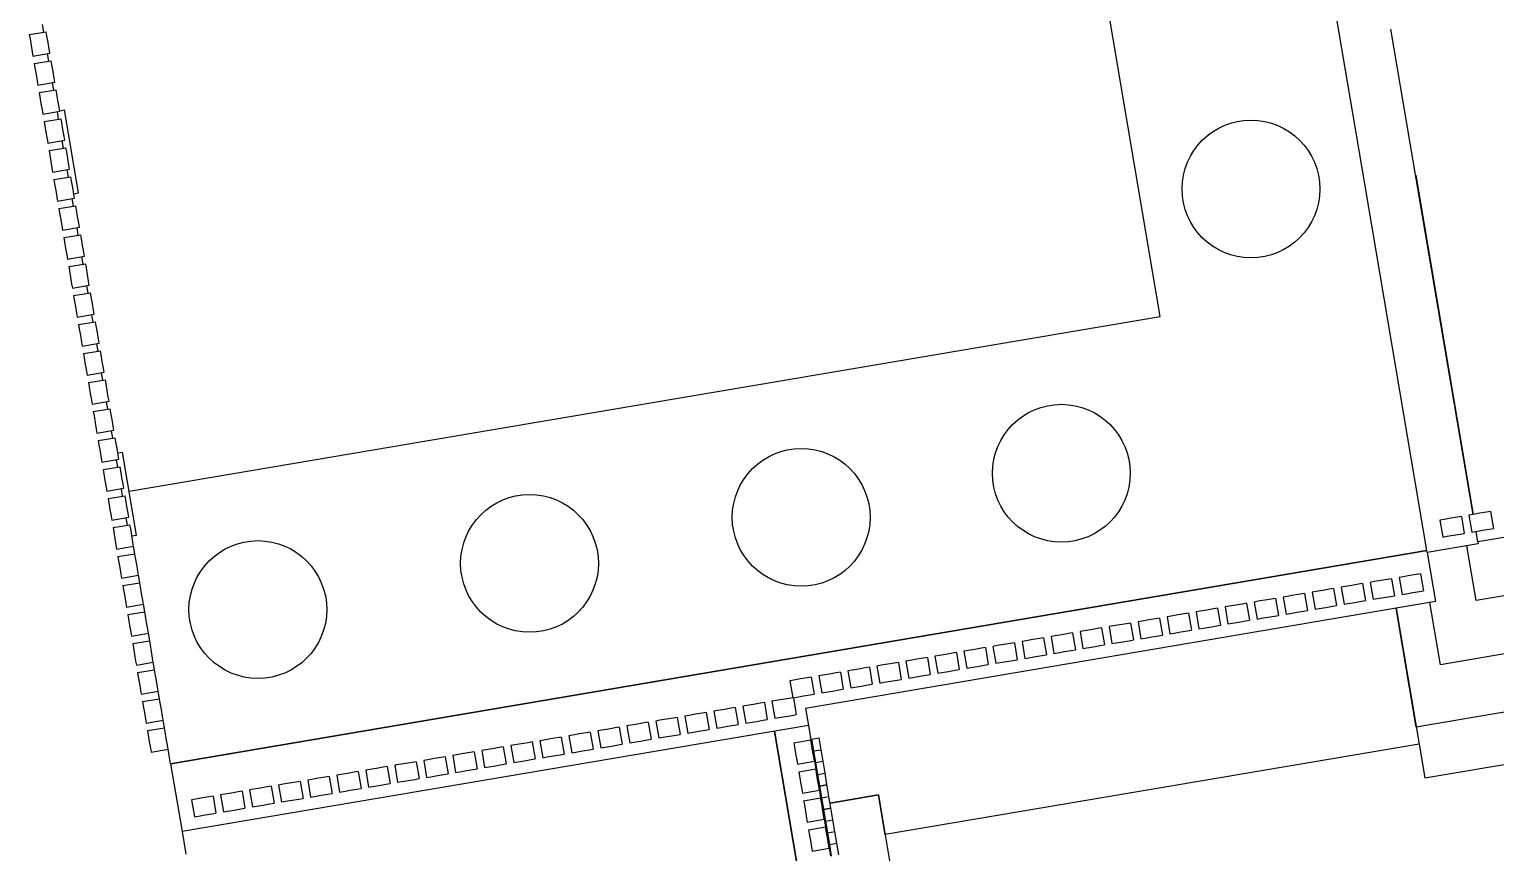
# Model space of a CAD drawing. Header units: inches. Extents: x -6210 to 141093, y -2740 to 21225.
# Drawn here: x 100157.8 to 100541, y 7386.8 to 7602 of the extents above; entities that cross this region are included whole.
import ezdxf

# ---------------------------------------------------------------- set-up
doc = ezdxf.new("R2010")
doc.units = ezdxf.units.IN
doc.header["$LTSCALE"] = 100
doc.header["$MEASUREMENT"] = 0
doc.layers.add('car area', color=53, linetype='Continuous')

msp = doc.modelspace()

# ---------------------------------------------------------------- linework, layer by layer
at = {"layer": 'car area'}
for p, q in [((100453.30013, 7526.99824), (100264.57883, 8639.09907)), ((100506.76213, 7561.61473), (100497.78045, 7614.54211)), ((100161.19203, 7603.23254), (100161.52665, 7601.26073)), ((100535.11155, 7475.24709), (100513.59976, 7602.01217)), ((100157.81606, 7600.63105), (100162.25263, 7601.38392)), ((100157.81606, 7600.63105), (100157.99697, 7599.56498)), ((100157.99697, 7599.56498), (100158.29184, 7597.82738)), ((100162.43354, 7600.31786), (100162.25263, 7601.38392)), ((100162.72841, 7598.58026), (100162.43354, 7600.31786)), ((100163.02328, 7596.84266), (100162.72841, 7598.58026)), ((100158.29184, 7597.82738), (100158.58671, 7596.08978)), ((100158.58671, 7596.08978), (100158.76761, 7595.02371)), ((100158.76761, 7595.02371), (100163.20419, 7595.77659)), ((100162.4782, 7595.65339), (100162.81281, 7593.68158)), ((100163.20419, 7595.77659), (100163.02328, 7596.84266)), ((100159.10223, 7593.0519), (100163.5388, 7593.80478)), ((100159.10223, 7593.0519), (100159.28314, 7591.98584)), ((100159.28314, 7591.98584), (100159.578, 7590.24824)), ((100159.578, 7590.24824), (100159.87287, 7588.51064)), ((100163.71971, 7592.73871), (100163.5388, 7593.80478)), ((100164.01458, 7591.00111), (100163.71971, 7592.73871)), ((100164.30944, 7589.26351), (100164.01458, 7591.00111)), ((100159.87287, 7588.51064), (100160.05378, 7587.44457)), ((100160.05378, 7587.44457), (100164.49035, 7588.19745)), ((100163.76437, 7588.07425), (100164.09898, 7586.10244)), ((100164.49035, 7588.19745), (100164.30944, 7589.26351)), ((100160.38839, 7585.47276), (100164.82497, 7586.22564)), ((100160.38839, 7585.47276), (100160.5693, 7584.40669)), ((100160.5693, 7584.40669), (100160.86417, 7582.66909)), ((100160.86417, 7582.66909), (100161.15904, 7580.93149)), ((100165.00587, 7585.15957), (100164.82497, 7586.22564)), ((100165.30074, 7583.42197), (100165.00587, 7585.15957)), ((100165.59561, 7581.68437), (100165.30074, 7583.42197)), ((100161.15904, 7580.93149), (100161.33995, 7579.86542)), ((100161.33995, 7579.86542), (100165.77652, 7580.6183)), ((100165.05053, 7580.4951), (100165.38514, 7578.52329)), ((100165.77652, 7580.6183), (100165.59561, 7581.68437)), ((100165.75905, 7580.72122), (100167.00488, 7580.93263)), ((100170.68561, 7559.24272), (100167.00488, 7580.93263)), ((100161.67456, 7577.89361), (100166.11113, 7578.64649)), ((100161.67456, 7577.89361), (100161.85547, 7576.82755)), ((100161.85547, 7576.82755), (100162.15034, 7575.08995)), ((100162.15034, 7575.08995), (100162.4452, 7573.35235)), ((100166.29204, 7577.58042), (100166.11113, 7578.64649)), ((100166.58691, 7575.84282), (100166.29204, 7577.58042)), ((100166.88178, 7574.10522), (100166.58691, 7575.84282)), ((100162.4452, 7573.35235), (100162.62611, 7572.28628)), ((100162.62611, 7572.28628), (100167.06268, 7573.03916)), ((100162.96072, 7570.31447), (100167.3973, 7571.06735)), ((100166.3367, 7572.91596), (100166.67131, 7570.94415)), ((100167.06268, 7573.03916), (100166.88178, 7574.10522)), ((100167.57821, 7570.00128), (100167.3973, 7571.06735)), ((100162.96072, 7570.31447), (100163.14163, 7569.2484)), ((100163.14163, 7569.2484), (100163.4365, 7567.5108)), ((100163.4365, 7567.5108), (100163.73137, 7565.7732)), ((100167.87307, 7568.26368), (100167.57821, 7570.00128)), ((100168.16794, 7566.52608), (100167.87307, 7568.26368)), ((100163.73137, 7565.7732), (100163.91228, 7564.70713)), ((100163.91228, 7564.70713), (100168.34885, 7565.46001)), ((100164.24689, 7562.73532), (100168.68346, 7563.4882)), ((100167.62286, 7565.33681), (100167.95748, 7563.365)), ((100168.34885, 7565.46001), (100168.16794, 7566.52608)), ((100168.86437, 7562.42213), (100168.68346, 7563.4882)), ((100520.07184, 7563.87336), (100535.11155, 7475.24709)), ((100164.24689, 7562.73532), (100164.4278, 7561.66926)), ((100164.4278, 7561.66926), (100164.72267, 7559.93166)), ((100164.72267, 7559.93166), (100165.01753, 7558.19406)), ((100169.15924, 7560.68453), (100168.86437, 7562.42213)), ((100169.45411, 7558.94693), (100169.15924, 7560.68453)), ((100523.10527, 7465.30753), (100506.76213, 7561.61473)), ((100165.01753, 7558.19406), (100165.19844, 7557.12799)), ((100165.19844, 7557.12799), (100169.63502, 7557.88087)), ((100165.53306, 7555.15618), (100169.96963, 7555.90906)), ((100168.90903, 7557.75767), (100169.24364, 7555.78586)), ((100169.43979, 7559.03131), (100170.68561, 7559.24272)), ((100169.63502, 7557.88087), (100169.45411, 7558.94693)), ((100170.15054, 7554.84299), (100169.96963, 7555.90906)), ((100165.53306, 7555.15618), (100165.71397, 7554.09011)), ((100165.71397, 7554.09011), (100166.00883, 7552.35251)), ((100166.00883, 7552.35251), (100166.3037, 7550.61491)), ((100170.44541, 7553.10539), (100170.15054, 7554.84299)), ((100170.74027, 7551.36779), (100170.44541, 7553.10539)), ((100166.3037, 7550.61491), (100166.48461, 7549.54884)), ((100166.48461, 7549.54884), (100170.92118, 7550.30172)), ((100166.81922, 7547.57703), (100171.25579, 7548.32991)), ((100170.19519, 7550.17852), (100170.52981, 7548.20671)), ((100170.92118, 7550.30172), (100170.74027, 7551.36779)), ((100171.4367, 7547.26384), (100171.25579, 7548.32991)), ((100166.81922, 7547.57703), (100167.00013, 7546.51097)), ((100167.00013, 7546.51097), (100167.295, 7544.77337)), ((100167.295, 7544.77337), (100167.58987, 7543.03577)), ((100171.73157, 7545.52624), (100171.4367, 7547.26384)), ((100172.02644, 7543.78864), (100171.73157, 7545.52624)), ((100167.58987, 7543.03577), (100167.77078, 7541.9697)), ((100167.77078, 7541.9697), (100172.20735, 7542.72258)), ((100168.10539, 7539.99789), (100172.54196, 7540.75077)), ((100171.48136, 7542.59938), (100171.81597, 7540.62757)), ((100172.20735, 7542.72258), (100172.02644, 7543.78864)), ((100172.72287, 7539.6847), (100172.54196, 7540.75077)), ((100168.10539, 7539.99789), (100168.2863, 7538.93182)), ((100168.2863, 7538.93182), (100168.58116, 7537.19422)), ((100168.58116, 7537.19422), (100168.87603, 7535.45662)), ((100173.01774, 7537.9471), (100172.72287, 7539.6847)), ((100173.3126, 7536.2095), (100173.01774, 7537.9471)), ((100168.87603, 7535.45662), (100169.05694, 7534.39056)), ((100169.05694, 7534.39056), (100173.49351, 7535.14343)), ((100169.39155, 7532.41875), (100173.82813, 7533.17162)), ((100172.76753, 7535.02023), (100173.10214, 7533.04842)), ((100173.49351, 7535.14343), (100173.3126, 7536.2095)), ((100174.00904, 7532.10556), (100173.82813, 7533.17162)), ((100169.39155, 7532.41875), (100169.57246, 7531.35268)), ((100169.57246, 7531.35268), (100169.86733, 7529.61508)), ((100169.86733, 7529.61508), (100170.1622, 7527.87748)), ((100174.3039, 7530.36796), (100174.00904, 7532.10556)), ((100174.59877, 7528.63036), (100174.3039, 7530.36796)), ((100170.1622, 7527.87748), (100170.34311, 7526.81141)), ((100170.34311, 7526.81141), (100174.77968, 7527.56429)), ((100170.67772, 7524.8396), (100175.11429, 7525.59248)), ((100174.05369, 7527.44109), (100174.3883, 7525.46928)), ((100174.77968, 7527.56429), (100174.59877, 7528.63036)), ((100175.2952, 7524.52641), (100175.11429, 7525.59248)), ((100183.91503, 7481.28412), (100453.30013, 7526.99824)), ((100170.67772, 7524.8396), (100170.85863, 7523.77353)), ((100170.85863, 7523.77353), (100171.1535, 7522.03593)), ((100171.1535, 7522.03593), (100171.44836, 7520.29833)), ((100175.59007, 7522.78881), (100175.2952, 7524.52641)), ((100175.88494, 7521.05121), (100175.59007, 7522.78881)), ((100171.44836, 7520.29833), (100171.62927, 7519.23227)), ((100171.62927, 7519.23227), (100176.06584, 7519.98514)), ((100171.96388, 7517.26046), (100176.40046, 7518.01333)), ((100175.33986, 7519.86194), (100175.67447, 7517.89013)), ((100176.06584, 7519.98514), (100175.88494, 7521.05121)), ((100176.58137, 7516.94727), (100176.40046, 7518.01333)), ((100171.96388, 7517.26046), (100172.14479, 7516.19439)), ((100172.14479, 7516.19439), (100172.43966, 7514.45679)), ((100172.43966, 7514.45679), (100172.73453, 7512.71919)), ((100176.87623, 7515.20967), (100176.58137, 7516.94727)), ((100177.1711, 7513.47207), (100176.87623, 7515.20967)), ((100172.73453, 7512.71919), (100172.91544, 7511.65312)), ((100172.91544, 7511.65312), (100177.35201, 7512.406)), ((100173.25005, 7509.68131), (100177.68662, 7510.43419)), ((100176.62602, 7512.2828), (100176.96064, 7510.31099)), ((100177.35201, 7512.406), (100177.1711, 7513.47207)), ((100177.86753, 7509.36812), (100177.68662, 7510.43419)), ((100173.25005, 7509.68131), (100173.43096, 7508.61524)), ((100173.43096, 7508.61524), (100173.72583, 7506.87764)), ((100173.72583, 7506.87764), (100174.02069, 7505.14004)), ((100178.1624, 7507.63052), (100177.86753, 7509.36812)), ((100178.45727, 7505.89292), (100178.1624, 7507.63052)), ((100174.02069, 7505.14004), (100174.2016, 7504.07398)), ((100174.2016, 7504.07398), (100178.63818, 7504.82685)), ((100174.53622, 7502.10217), (100178.97279, 7502.85504)), ((100174.53622, 7502.10217), (100174.71713, 7501.0361)), ((100177.91219, 7504.70366), (100178.2468, 7502.73185)), ((100178.63818, 7504.82685), (100178.45727, 7505.89292)), ((100179.1537, 7501.78898), (100178.97279, 7502.85504)), ((100749.58603, 7504.24801), (100536.33133, 7468.05912)), ((100174.71713, 7501.0361), (100175.01199, 7499.2985)), ((100175.01199, 7499.2985), (100175.30686, 7497.5609)), ((100179.44857, 7500.05138), (100179.1537, 7501.78898)), ((100179.74343, 7498.31378), (100179.44857, 7500.05138)), ((100179.92434, 7497.24771), (100179.74343, 7498.31378)), ((100175.30686, 7497.5609), (100175.48777, 7496.49483)), ((100175.48777, 7496.49483), (100179.92434, 7497.24771)), ((100175.82238, 7494.52302), (100180.25895, 7495.2759)), ((100175.82238, 7494.52302), (100176.00329, 7493.45695)), ((100179.19835, 7497.12451), (100179.53297, 7495.1527)), ((100180.43986, 7494.20983), (100180.25895, 7495.2759)), ((100176.00329, 7493.45695), (100176.29816, 7491.71935)), ((100176.29816, 7491.71935), (100176.59303, 7489.98175)), ((100180.73473, 7492.47223), (100180.43986, 7494.20983)), ((100181.0296, 7490.73463), (100180.73473, 7492.47223)), ((100180.9329, 7491.30446), (100182.17872, 7491.51588)), ((100181.21051, 7489.66856), (100181.0296, 7490.73463)), ((100185.85946, 7469.82597), (100182.17872, 7491.51588)), ((100176.59303, 7489.98175), (100176.77394, 7488.91569)), ((100176.77394, 7488.91569), (100181.21051, 7489.66856)), ((100177.10855, 7486.94388), (100181.54512, 7487.69675)), ((100177.10855, 7486.94388), (100177.28946, 7485.87781)), ((100180.48452, 7489.54537), (100180.81913, 7487.57356)), ((100181.72603, 7486.63069), (100181.54512, 7487.69675)), ((100177.28946, 7485.87781), (100177.58432, 7484.14021)), ((100177.58432, 7484.14021), (100177.87919, 7482.40261)), ((100182.0209, 7484.89309), (100181.72603, 7486.63069)), ((100182.31576, 7483.15549), (100182.0209, 7484.89309)), ((100182.49667, 7482.08942), (100182.31576, 7483.15549)), ((100177.87919, 7482.40261), (100178.0601, 7481.33654)), ((100178.0601, 7481.33654), (100182.49667, 7482.08942)), ((100178.39471, 7479.36473), (100182.83129, 7480.11761)), ((100178.39471, 7479.36473), (100178.57562, 7478.29867)), ((100181.77069, 7481.96622), (100182.1053, 7479.99441)), ((100183.0122, 7479.05154), (100182.83129, 7480.11761)), ((100178.57562, 7478.29867), (100178.87049, 7476.56107)), ((100178.87049, 7476.56107), (100179.16536, 7474.82347)), ((100183.30706, 7477.31394), (100183.0122, 7479.05154)), ((100183.60193, 7475.57634), (100183.30706, 7477.31394)), ((100183.78284, 7474.51028), (100183.60193, 7475.57634)), ((100536.80104, 7475.53379), (100535.06344, 7475.23892)), ((100538.53864, 7475.82866), (100536.80104, 7475.53379)), ((100539.60471, 7476.00957), (100538.53864, 7475.82866)), ((100539.60471, 7476.00957), (100540.35759, 7471.57299)), ((100179.16536, 7474.82347), (100179.34627, 7473.7574)), ((100179.34627, 7473.7574), (100183.78284, 7474.51028)), ((100179.68088, 7471.78559), (100184.11745, 7472.53847)), ((100179.68088, 7471.78559), (100179.86179, 7470.71952)), ((100183.05685, 7474.38708), (100183.39146, 7472.41527)), ((100184.29836, 7471.4724), (100184.11745, 7472.53847)), ((100184.59323, 7469.7348), (100184.29836, 7471.4724)), ((100527.47423, 7473.95105), (100526.40816, 7473.77014)), ((100526.40816, 7473.77014), (100527.16104, 7469.33357)), ((100529.21183, 7474.24592), (100527.47423, 7473.95105)), ((100530.94943, 7474.54078), (100529.21183, 7474.24592)), ((100532.0155, 7474.72169), (100530.94943, 7474.54078)), ((100532.0155, 7474.72169), (100532.76837, 7470.28512)), ((100535.06344, 7475.23892), (100533.99738, 7475.05801)), ((100533.99738, 7475.05801), (100534.75025, 7470.62144)), ((100539.29152, 7471.39208), (100540.35759, 7471.57299)), ((100179.86179, 7470.71952), (100180.15666, 7468.98192)), ((100180.15666, 7468.98192), (100180.45152, 7467.24432)), ((100184.8881, 7467.9972), (100184.59323, 7469.7348)), ((100184.61363, 7469.61455), (100185.85946, 7469.82597)), ((100185.06901, 7466.93113), (100184.8881, 7467.9972)), ((100527.16104, 7469.33357), (100528.22711, 7469.51448)), ((100528.22711, 7469.51448), (100529.96471, 7469.80934)), ((100529.96471, 7469.80934), (100531.70231, 7470.10421)), ((100531.70231, 7470.10421), (100532.76837, 7470.28512)), ((100534.75025, 7470.62144), (100535.81632, 7470.80235)), ((100535.81632, 7470.80235), (100537.55392, 7471.09722)), ((100536.33133, 7468.05912), (100535.86442, 7470.81051)), ((100536.33133, 7468.05912), (100536.41498, 7467.56616)), ((100537.55392, 7471.09722), (100539.29152, 7471.39208)), ((100180.45152, 7467.24432), (100180.63243, 7466.17825)), ((100180.63243, 7466.17825), (100185.06901, 7466.93113)), ((100180.96704, 7464.20644), (100185.40362, 7464.95932)), ((100180.96704, 7464.20644), (100181.14795, 7463.14038)), ((100185.40362, 7464.95932), (100185.06901, 7466.93113)), ((100185.58453, 7463.89325), (100185.40362, 7464.95932)), ((100185.87939, 7462.15565), (100185.58453, 7463.89325)), ((100194.71525, 7410.08755), (100523.02161, 7465.80048)), ((100523.02161, 7465.80048), (100194.71525, 7410.08755)), ((100536.41498, 7467.56616), (100523.10527, 7465.30753)), ((100523.10527, 7465.30753), (100525.28024, 7452.49077)), ((100535.88321, 7452.76862), (100533.45727, 7467.06425)), ((100600.95294, 7463.81083), (100535.88321, 7452.76862)), ((100181.14795, 7463.14038), (100181.44282, 7461.40278)), ((100181.44282, 7461.40278), (100181.73769, 7459.66518)), ((100186.17426, 7460.41805), (100185.87939, 7462.15565)), ((100186.35517, 7459.35199), (100186.17426, 7460.41805)), ((100181.73769, 7459.66518), (100181.9186, 7458.59911)), ((100181.9186, 7458.59911), (100186.35517, 7459.35199)), ((100182.25321, 7456.6273), (100186.68978, 7457.38018)), ((100182.25321, 7456.6273), (100182.43412, 7455.56123)), ((100186.68978, 7457.38018), (100186.35517, 7459.35199)), ((100186.87069, 7456.31411), (100186.68978, 7457.38018)), ((100187.16556, 7454.57651), (100186.87069, 7456.31411)), ((100501.66169, 7456.38486), (100500.59563, 7456.20395)), ((100500.59563, 7456.20395), (100501.3485, 7451.76738)), ((100503.39929, 7456.67973), (100501.66169, 7456.38486)), ((100505.13689, 7456.97459), (100503.39929, 7456.67973)), ((100506.20296, 7457.1555), (100505.13689, 7456.97459)), ((100506.20296, 7457.1555), (100506.95584, 7452.71893)), ((100509.24084, 7457.67102), (100508.17477, 7457.49011)), ((100508.17477, 7457.49011), (100508.92765, 7453.05354)), ((100510.97844, 7457.96589), (100509.24084, 7457.67102)), ((100512.71604, 7458.26076), (100510.97844, 7457.96589)), ((100513.78211, 7458.44167), (100512.71604, 7458.26076)), ((100513.78211, 7458.44167), (100514.53498, 7454.0051)), ((100516.81998, 7458.95719), (100515.75392, 7458.77628)), ((100515.75392, 7458.77628), (100516.50679, 7454.33971)), ((100518.55758, 7459.25206), (100516.81998, 7458.95719)), ((100520.29518, 7459.54692), (100518.55758, 7459.25206)), ((100521.36125, 7459.72783), (100520.29518, 7459.54692)), ((100521.36125, 7459.72783), (100522.11413, 7455.29126)), ((100182.43412, 7455.56123), (100182.72899, 7453.82363)), ((100182.72899, 7453.82363), (100183.02385, 7452.08603)), ((100187.46043, 7452.83891), (100187.16556, 7454.57651)), ((100187.64134, 7451.77284), (100187.46043, 7452.83891)), ((100525.28024, 7452.49077), (100360.61632, 7424.54763)), ((100478.92426, 7452.52636), (100477.85819, 7452.34545)), ((100477.85819, 7452.34545), (100478.61107, 7447.90888)), ((100480.66186, 7452.82123), (100478.92426, 7452.52636)), ((100482.39946, 7453.1161), (100480.66186, 7452.82123)), ((100483.46553, 7453.297), (100482.39946, 7453.1161)), ((100483.46553, 7453.297), (100484.2184, 7448.86043)), ((100486.5034, 7453.81253), (100485.43734, 7453.63162)), ((100485.43734, 7453.63162), (100486.19021, 7449.19504)), ((100488.241, 7454.10739), (100486.5034, 7453.81253)), ((100489.9786, 7454.40226), (100488.241, 7454.10739)), ((100491.04467, 7454.58317), (100489.9786, 7454.40226)), ((100491.04467, 7454.58317), (100491.79755, 7450.1466)), ((100494.08255, 7455.09869), (100493.01648, 7454.91778)), ((100493.01648, 7454.91778), (100493.76936, 7450.48121)), ((100495.82015, 7455.39356), (100494.08255, 7455.09869)), ((100497.55775, 7455.68843), (100495.82015, 7455.39356)), ((100498.62382, 7455.86934), (100497.55775, 7455.68843)), ((100498.62382, 7455.86934), (100499.37669, 7451.43276)), ((100504.15217, 7452.24315), (100505.88977, 7452.53802)), ((100505.88977, 7452.53802), (100506.95584, 7452.71893)), ((100508.92765, 7453.05354), (100509.99372, 7453.23445)), ((100509.99372, 7453.23445), (100511.73132, 7453.52932)), ((100511.73132, 7453.52932), (100513.46892, 7453.82419)), ((100513.46892, 7453.82419), (100514.53498, 7454.0051)), ((100516.50679, 7454.33971), (100517.57286, 7454.52062)), ((100517.57286, 7454.52062), (100519.31046, 7454.81548)), ((100519.31046, 7454.81548), (100521.04806, 7455.11035)), ((100521.04806, 7455.11035), (100522.11413, 7455.29126)), ((100183.02385, 7452.08603), (100183.20476, 7451.01996)), ((100183.20476, 7451.01996), (100187.64134, 7451.77284)), ((100183.53938, 7449.04815), (100187.97595, 7449.80103)), ((100183.53938, 7449.04815), (100183.72029, 7447.98209)), ((100187.97595, 7449.80103), (100187.64134, 7451.77284)), ((100188.15686, 7448.73496), (100187.97595, 7449.80103)), ((100188.45173, 7446.99736), (100188.15686, 7448.73496)), ((100456.17675, 7448.66615), (100455.11069, 7448.48524)), ((100455.11069, 7448.48524), (100455.86356, 7444.04867)), ((100457.91435, 7448.96102), (100456.17675, 7448.66615)), ((100459.65195, 7449.25589), (100457.91435, 7448.96102)), ((100460.71802, 7449.4368), (100459.65195, 7449.25589)), ((100460.71802, 7449.4368), (100461.4709, 7445.00023)), ((100463.7559, 7449.95232), (100462.68983, 7449.77141)), ((100462.68983, 7449.77141), (100463.44271, 7445.33484)), ((100465.4935, 7450.24719), (100463.7559, 7449.95232)), ((100467.2311, 7450.54205), (100465.4935, 7450.24719)), ((100468.29717, 7450.72296), (100467.2311, 7450.54205)), ((100468.29717, 7450.72296), (100469.05004, 7446.28639)), ((100471.33504, 7451.23849), (100470.26898, 7451.05758)), ((100470.26898, 7451.05758), (100471.02185, 7446.621)), ((100473.07264, 7451.53335), (100471.33504, 7451.23849)), ((100474.81024, 7451.82822), (100473.07264, 7451.53335)), ((100475.87631, 7452.00913), (100474.81024, 7451.82822)), ((100475.87631, 7452.00913), (100476.62919, 7447.57256)), ((100481.41474, 7448.38466), (100483.15234, 7448.67952)), ((100483.15234, 7448.67952), (100484.2184, 7448.86043)), ((100486.19021, 7449.19504), (100487.25628, 7449.37595)), ((100487.25628, 7449.37595), (100488.99388, 7449.67082)), ((100488.99388, 7449.67082), (100490.73148, 7449.96569)), ((100490.73148, 7449.96569), (100491.79755, 7450.1466)), ((100493.76936, 7450.48121), (100494.83543, 7450.66212)), ((100494.83543, 7450.66212), (100496.57303, 7450.95699)), ((100496.57303, 7450.95699), (100498.31063, 7451.25185)), ((100498.31063, 7451.25185), (100499.37669, 7451.43276)), ((100501.3485, 7451.76738), (100502.41457, 7451.94829)), ((100502.41457, 7451.94829), (100504.15217, 7452.24315)), ((100514.92824, 7450.73405), (100520.95126, 7415.24147)), ((100520.19838, 7419.67804), (100514.92824, 7450.73405)), ((100526.56194, 7435.97237), (100523.80139, 7452.23981)), ((100615.29339, 7451.02992), (100526.56194, 7435.97237)), ((100183.72029, 7447.98209), (100184.01515, 7446.24449)), ((100184.01515, 7446.24449), (100184.31002, 7444.50689)), ((100188.74659, 7445.25976), (100188.45173, 7446.99736)), ((100188.9275, 7444.1937), (100188.74659, 7445.25976)), ((100433.42925, 7444.80595), (100432.36318, 7444.62504)), ((100432.36318, 7444.62504), (100433.11606, 7440.18847)), ((100435.16685, 7445.10082), (100433.42925, 7444.80595)), ((100436.90445, 7445.39568), (100435.16685, 7445.10082)), ((100437.97052, 7445.57659), (100436.90445, 7445.39568)), ((100437.97052, 7445.57659), (100438.7234, 7441.14002)), ((100441.0084, 7446.09211), (100439.94233, 7445.9112)), ((100439.94233, 7445.9112), (100440.69521, 7441.47463)), ((100442.746, 7446.38698), (100441.0084, 7446.09211)), ((100444.4836, 7446.68185), (100442.746, 7446.38698)), ((100445.54966, 7446.86276), (100444.4836, 7446.68185)), ((100445.54966, 7446.86276), (100446.30254, 7442.42619)), ((100448.59761, 7447.37999), (100447.53154, 7447.19908)), ((100447.53154, 7447.19908), (100448.28442, 7442.76251)), ((100450.33521, 7447.67486), (100448.59761, 7447.37999)), ((100452.07281, 7447.96972), (100450.33521, 7447.67486)), ((100453.13888, 7448.15063), (100452.07281, 7447.96972)), ((100453.13888, 7448.15063), (100453.89176, 7443.71406)), ((100458.66723, 7444.52445), (100460.40483, 7444.81932)), ((100460.40483, 7444.81932), (100461.4709, 7445.00023)), ((100463.44271, 7445.33484), (100464.50878, 7445.51575)), ((100464.50878, 7445.51575), (100466.24638, 7445.81061)), ((100466.24638, 7445.81061), (100467.98398, 7446.10548)), ((100467.98398, 7446.10548), (100469.05004, 7446.28639)), ((100471.02185, 7446.621), (100472.08792, 7446.80191)), ((100472.08792, 7446.80191), (100473.82552, 7447.09678)), ((100473.82552, 7447.09678), (100475.56312, 7447.39165)), ((100475.56312, 7447.39165), (100476.62919, 7447.57256)), ((100478.61107, 7447.90888), (100479.67714, 7448.08979)), ((100479.67714, 7448.08979), (100481.41474, 7448.38466)), ((100184.31002, 7444.50689), (100184.49093, 7443.44082)), ((100184.49093, 7443.44082), (100188.9275, 7444.1937)), ((100184.82554, 7441.46901), (100189.26211, 7442.22189)), ((100184.82554, 7441.46901), (100185.00645, 7440.40294)), ((100189.26211, 7442.22189), (100188.9275, 7444.1937)), ((100189.44302, 7441.15582), (100189.26211, 7442.22189)), ((100189.73789, 7439.41822), (100189.44302, 7441.15582)), ((100410.68175, 7440.94574), (100409.61568, 7440.76483)), ((100412.41935, 7441.24061), (100410.68175, 7440.94574)), ((100414.15695, 7441.53548), (100412.41935, 7441.24061)), ((100415.22301, 7441.71639), (100414.15695, 7441.53548)), ((100415.22301, 7441.71639), (100415.97589, 7437.27981)), ((100418.27096, 7442.23362), (100417.20489, 7442.05271)), ((100417.20489, 7442.05271), (100417.95777, 7437.61613)), ((100420.00856, 7442.52848), (100418.27096, 7442.23362)), ((100421.74616, 7442.82335), (100420.00856, 7442.52848)), ((100422.81223, 7443.00426), (100421.74616, 7442.82335)), ((100422.81223, 7443.00426), (100423.56511, 7438.56769)), ((100425.85011, 7443.51978), (100424.78404, 7443.33887)), ((100424.78404, 7443.33887), (100425.53692, 7438.9023)), ((100427.58771, 7443.81465), (100425.85011, 7443.51978)), ((100429.32531, 7444.10952), (100427.58771, 7443.81465)), ((100430.39137, 7444.29043), (100429.32531, 7444.10952)), ((100430.39137, 7444.29043), (100431.14425, 7439.85385)), ((100435.91973, 7440.66424), (100437.65733, 7440.95911)), ((100437.65733, 7440.95911), (100438.7234, 7441.14002)), ((100440.69521, 7441.47463), (100441.76127, 7441.65554)), ((100441.76127, 7441.65554), (100443.49887, 7441.95041)), ((100443.49887, 7441.95041), (100445.23647, 7442.24528)), ((100445.23647, 7442.24528), (100446.30254, 7442.42619)), ((100448.28442, 7442.76251), (100449.35049, 7442.94342)), ((100449.35049, 7442.94342), (100451.08809, 7443.23828)), ((100451.08809, 7443.23828), (100452.82569, 7443.53315)), ((100452.82569, 7443.53315), (100453.89176, 7443.71406)), ((100455.86356, 7444.04867), (100456.92963, 7444.22958)), ((100456.92963, 7444.22958), (100458.66723, 7444.52445)), ((100185.00645, 7440.40294), (100185.30132, 7438.66534)), ((100185.30132, 7438.66534), (100185.59619, 7436.92774)), ((100190.03276, 7437.68062), (100189.73789, 7439.41822)), ((100190.21367, 7436.61455), (100190.03276, 7437.68062)), ((100387.94431, 7437.08724), (100386.87824, 7436.90634)), ((100389.68191, 7437.38211), (100387.94431, 7437.08724)), ((100391.41951, 7437.67698), (100389.68191, 7437.38211)), ((100392.48558, 7437.85789), (100391.41951, 7437.67698)), ((100392.48558, 7437.85789), (100393.23846, 7433.42132)), ((100395.52346, 7438.37341), (100394.45739, 7438.1925)), ((100394.45739, 7438.1925), (100395.21027, 7433.75593)), ((100397.26106, 7438.66828), (100395.52346, 7438.37341)), ((100398.99866, 7438.96315), (100397.26106, 7438.66828)), ((100400.06472, 7439.14405), (100398.99866, 7438.96315)), ((100400.06472, 7439.14405), (100400.8176, 7434.70748)), ((100403.1026, 7439.65958), (100402.03653, 7439.47867)), ((100402.03653, 7439.47867), (100402.78941, 7435.04209)), ((100404.8402, 7439.95444), (100403.1026, 7439.65958)), ((100406.5778, 7440.24931), (100404.8402, 7439.95444)), ((100407.64387, 7440.43022), (100406.5778, 7440.24931)), ((100407.64387, 7440.43022), (100408.39675, 7435.99365)), ((100409.61568, 7440.76483), (100410.36856, 7436.32826)), ((100413.17222, 7436.80404), (100414.90982, 7437.0989)), ((100414.90982, 7437.0989), (100415.97589, 7437.27981)), ((100417.95777, 7437.61613), (100419.02384, 7437.79704)), ((100419.02384, 7437.79704), (100420.76144, 7438.09191)), ((100420.76144, 7438.09191), (100422.49904, 7438.38678)), ((100422.49904, 7438.38678), (100423.56511, 7438.56769)), ((100425.53692, 7438.9023), (100426.60298, 7439.08321)), ((100426.60298, 7439.08321), (100428.34058, 7439.37808)), ((100428.34058, 7439.37808), (100430.07818, 7439.67294)), ((100430.07818, 7439.67294), (100431.14425, 7439.85385)), ((100433.11606, 7440.18847), (100434.18213, 7440.36938)), ((100434.18213, 7440.36938), (100435.91973, 7440.66424)), ((100632.59155, 7438.75094), (100520.19838, 7419.67804)), ((100185.59619, 7436.92774), (100185.7771, 7435.86167)), ((100185.7771, 7435.86167), (100190.21367, 7436.61455)), ((100186.11171, 7433.88986), (100190.54828, 7434.64274)), ((100186.11171, 7433.88986), (100186.29262, 7432.8238)), ((100190.54828, 7434.64274), (100190.21367, 7436.61455)), ((100190.72919, 7433.57667), (100190.54828, 7434.64274)), ((100191.02406, 7431.83907), (100190.72919, 7433.57667)), ((100365.19681, 7433.22704), (100364.13074, 7433.04613)), ((100366.93441, 7433.52191), (100365.19681, 7433.22704)), ((100368.67201, 7433.81677), (100366.93441, 7433.52191)), ((100369.73808, 7433.99768), (100368.67201, 7433.81677)), ((100369.73808, 7433.99768), (100370.49095, 7429.56111)), ((100372.78602, 7434.51491), (100371.71996, 7434.334)), ((100371.71996, 7434.334), (100372.47283, 7429.89743)), ((100374.52362, 7434.80978), (100372.78602, 7434.51491)), ((100376.26122, 7435.10465), (100374.52362, 7434.80978)), ((100377.32729, 7435.28556), (100376.26122, 7435.10465)), ((100377.32729, 7435.28556), (100378.08017, 7430.84898)), ((100380.36517, 7435.80108), (100379.2991, 7435.62017)), ((100379.2991, 7435.62017), (100380.05198, 7431.1836)), ((100382.10277, 7436.09595), (100380.36517, 7435.80108)), ((100383.84037, 7436.39081), (100382.10277, 7436.09595)), ((100384.90643, 7436.57172), (100383.84037, 7436.39081)), ((100384.90643, 7436.57172), (100385.65931, 7432.13515)), ((100386.87824, 7436.90634), (100387.63112, 7432.46976)), ((100390.43479, 7432.94554), (100392.17239, 7433.24041)), ((100392.17239, 7433.24041), (100393.23846, 7433.42132)), ((100395.21027, 7433.75593), (100396.27633, 7433.93684)), ((100396.27633, 7433.93684), (100398.01393, 7434.23171)), ((100398.01393, 7434.23171), (100399.75153, 7434.52657)), ((100399.75153, 7434.52657), (100400.8176, 7434.70748)), ((100402.78941, 7435.04209), (100403.85548, 7435.223)), ((100403.85548, 7435.223), (100405.59308, 7435.51787)), ((100405.59308, 7435.51787), (100407.33068, 7435.81274)), ((100407.33068, 7435.81274), (100408.39675, 7435.99365)), ((100410.36856, 7436.32826), (100411.43462, 7436.50917)), ((100411.43462, 7436.50917), (100413.17222, 7436.80404)), ((100186.29262, 7432.8238), (100186.58748, 7431.0862)), ((100186.58748, 7431.0862), (100186.88235, 7429.3486)), ((100186.88235, 7429.3486), (100187.06326, 7428.28253)), ((100191.31892, 7430.10147), (100191.02406, 7431.83907)), ((100191.49983, 7429.03541), (100191.31892, 7430.10147)), ((100357.60759, 7431.93916), (100356.54153, 7431.75825)), ((100356.54153, 7431.75825), (100357.2944, 7427.32168)), ((100359.34519, 7432.23403), (100357.60759, 7431.93916)), ((100361.08279, 7432.5289), (100359.34519, 7432.23403)), ((100362.14886, 7432.70981), (100361.08279, 7432.5289)), ((100362.14886, 7432.70981), (100362.90174, 7428.27324)), ((100364.13074, 7433.04613), (100364.88362, 7428.60956)), ((100367.68729, 7429.08533), (100369.42489, 7429.3802)), ((100369.42489, 7429.3802), (100370.49095, 7429.56111)), ((100372.47283, 7429.89743), (100373.5389, 7430.07834)), ((100373.5389, 7430.07834), (100375.2765, 7430.37321)), ((100375.2765, 7430.37321), (100377.0141, 7430.66808)), ((100377.0141, 7430.66808), (100378.08017, 7430.84898)), ((100380.05198, 7431.1836), (100381.11805, 7431.36451)), ((100381.11805, 7431.36451), (100382.85565, 7431.65937)), ((100382.85565, 7431.65937), (100384.59324, 7431.95424)), ((100384.59324, 7431.95424), (100385.65931, 7432.13515)), ((100387.63112, 7432.46976), (100388.69719, 7432.65067)), ((100388.69719, 7432.65067), (100390.43479, 7432.94554)), ((100187.06326, 7428.28253), (100191.49983, 7429.03541)), ((100187.39787, 7426.31072), (100191.83445, 7427.0636)), ((100187.39787, 7426.31072), (100187.57878, 7425.24465)), ((100191.83445, 7427.0636), (100191.49983, 7429.03541)), ((100192.01536, 7425.99753), (100191.83445, 7427.0636)), ((100192.31022, 7424.25993), (100192.01536, 7425.99753)), ((100347.06739, 7425.58618), (100345.32979, 7425.29131)), ((100348.80499, 7425.88105), (100347.06739, 7425.58618)), ((100349.87106, 7426.06196), (100348.80499, 7425.88105)), ((100349.87106, 7426.06196), (100350.62394, 7421.62538)), ((100352.90894, 7426.57748), (100351.84287, 7426.39657)), ((100351.84287, 7426.39657), (100352.59575, 7421.96)), ((100354.64654, 7426.87234), (100352.90894, 7426.57748)), ((100356.38414, 7427.16721), (100354.64654, 7426.87234)), ((100357.3723, 7427.3349), (100356.38414, 7427.16721)), ((100357.3723, 7427.3349), (100358.36047, 7427.50259)), ((100357.4502, 7427.34812), (100358.20308, 7422.91155)), ((100358.36047, 7427.50259), (100360.09807, 7427.79746)), ((100360.09807, 7427.79746), (100361.83567, 7428.09233)), ((100361.83567, 7428.09233), (100362.90174, 7428.27324)), ((100364.88362, 7428.60956), (100365.94969, 7428.79047)), ((100365.94969, 7428.79047), (100367.68729, 7429.08533)), ((100187.57878, 7425.24465), (100187.87365, 7423.50705)), ((100187.87365, 7423.50705), (100188.16852, 7421.76945)), ((100188.16852, 7421.76945), (100188.34943, 7420.70339)), ((100192.60509, 7422.52233), (100192.31022, 7424.25993)), ((100192.786, 7421.45626), (100192.60509, 7422.52233)), ((100324.32996, 7421.72768), (100322.59236, 7421.43281)), ((100326.06756, 7422.02255), (100324.32996, 7421.72768)), ((100327.13363, 7422.20346), (100326.06756, 7422.02255)), ((100327.13363, 7422.20346), (100327.8865, 7417.76689)), ((100330.1715, 7422.71898), (100329.10544, 7422.53807)), ((100329.10544, 7422.53807), (100329.85831, 7418.1015)), ((100331.9091, 7423.01385), (100330.1715, 7422.71898)), ((100333.6467, 7423.30871), (100331.9091, 7423.01385)), ((100334.71277, 7423.48962), (100333.6467, 7423.30871)), ((100334.71277, 7423.48962), (100335.46565, 7419.05305)), ((100337.75065, 7424.00515), (100336.68458, 7423.82424)), ((100336.68458, 7423.82424), (100337.43746, 7419.38766)), ((100339.48825, 7424.30001), (100337.75065, 7424.00515)), ((100341.22585, 7424.59488), (100339.48825, 7424.30001)), ((100342.29191, 7424.77579), (100341.22585, 7424.59488)), ((100342.29191, 7424.77579), (100343.04479, 7420.33922)), ((100345.32979, 7425.29131), (100344.26372, 7425.1104)), ((100344.26372, 7425.1104), (100345.0166, 7420.67383)), ((100352.59575, 7421.96), (100353.66181, 7422.1409)), ((100353.66181, 7422.1409), (100355.39941, 7422.43577)), ((100355.39941, 7422.43577), (100357.13701, 7422.73064)), ((100357.13701, 7422.73064), (100358.20308, 7422.91155)), ((100360.61632, 7424.54763), (100361.3692, 7420.11105)), ((100522.45702, 7406.36833), (100634.85019, 7425.44122)), ((100188.34943, 7420.70339), (100192.786, 7421.45626)), ((100188.68404, 7418.73158), (100193.12061, 7419.48445)), ((100188.68404, 7418.73158), (100188.86495, 7417.66551)), ((100193.12061, 7419.48445), (100192.786, 7421.45626)), ((100193.30152, 7418.41839), (100193.12061, 7419.48445)), ((100193.59639, 7416.68079), (100193.30152, 7418.41839)), ((100361.3692, 7420.11105), (100197.72676, 7392.34126)), ((100301.58245, 7417.86748), (100299.84485, 7417.57261)), ((100303.32005, 7418.16234), (100301.58245, 7417.86748)), ((100304.38612, 7418.34325), (100303.32005, 7418.16234)), ((100304.38612, 7418.34325), (100305.139, 7413.90668)), ((100307.424, 7418.85877), (100306.35793, 7418.67786)), ((100306.35793, 7418.67786), (100307.11081, 7414.24129)), ((100309.1616, 7419.15364), (100307.424, 7418.85877)), ((100310.8992, 7419.44851), (100309.1616, 7419.15364)), ((100311.96527, 7419.62942), (100310.8992, 7419.44851)), ((100311.96527, 7419.62942), (100312.71814, 7415.19285)), ((100315.01321, 7420.14665), (100313.94715, 7419.96574)), ((100313.94715, 7419.96574), (100314.70002, 7415.52917)), ((100316.75081, 7420.44152), (100315.01321, 7420.14665)), ((100318.48841, 7420.73638), (100316.75081, 7420.44152)), ((100319.55448, 7420.91729), (100318.48841, 7420.73638)), ((100319.55448, 7420.91729), (100320.30736, 7416.48072)), ((100322.59236, 7421.43281), (100321.52629, 7421.2519)), ((100321.52629, 7421.2519), (100322.27917, 7416.81533)), ((100329.85831, 7418.1015), (100330.92438, 7418.28241)), ((100330.92438, 7418.28241), (100332.66198, 7418.57727)), ((100332.66198, 7418.57727), (100334.39958, 7418.87214)), ((100334.39958, 7418.87214), (100335.46565, 7419.05305)), ((100337.43746, 7419.38766), (100338.50353, 7419.56857)), ((100338.50353, 7419.56857), (100340.24112, 7419.86344)), ((100340.24112, 7419.86344), (100341.97872, 7420.15831)), ((100341.97872, 7420.15831), (100343.04479, 7420.33922)), ((100345.0166, 7420.67383), (100346.08267, 7420.85474)), ((100346.08267, 7420.85474), (100347.82027, 7421.14961)), ((100347.82027, 7421.14961), (100349.55787, 7421.44447)), ((100349.55787, 7421.44447), (100350.62394, 7421.62538)), ((100352.49605, 7418.6053), (100386.12458, 7220.43839)), ((100385.12075, 7226.35382), (100352.49605, 7418.6053)), ((100361.3692, 7420.11105), (100362.01228, 7416.32148)), ((100188.86495, 7417.66551), (100189.15982, 7415.92791)), ((100189.15982, 7415.92791), (100189.45468, 7414.19031)), ((100189.45468, 7414.19031), (100189.63559, 7413.12424)), ((100193.89126, 7414.94319), (100193.59639, 7416.68079)), ((100194.07217, 7413.87712), (100193.89126, 7414.94319)), ((100278.83495, 7414.00727), (100277.09735, 7413.7124)), ((100280.57255, 7414.30214), (100278.83495, 7414.00727)), ((100281.63862, 7414.48305), (100280.57255, 7414.30214)), ((100281.63862, 7414.48305), (100282.39149, 7410.04647)), ((100284.68656, 7415.00028), (100283.6205, 7414.81937)), ((100283.6205, 7414.81937), (100284.37337, 7410.38279)), ((100286.42416, 7415.29514), (100284.68656, 7415.00028)), ((100288.16176, 7415.59001), (100286.42416, 7415.29514)), ((100289.22783, 7415.77092), (100288.16176, 7415.59001)), ((100289.22783, 7415.77092), (100289.98071, 7411.33435)), ((100292.26571, 7416.28644), (100291.19964, 7416.10553)), ((100291.19964, 7416.10553), (100291.95252, 7411.66896)), ((100294.00331, 7416.58131), (100292.26571, 7416.28644)), ((100295.74091, 7416.87618), (100294.00331, 7416.58131)), ((100296.80698, 7417.05709), (100295.74091, 7416.87618)), ((100296.80698, 7417.05709), (100297.55985, 7412.62051)), ((100299.84485, 7417.57261), (100298.77879, 7417.3917)), ((100298.77879, 7417.3917), (100299.53166, 7412.95513)), ((100307.11081, 7414.24129), (100308.17688, 7414.4222)), ((100308.17688, 7414.4222), (100309.91448, 7414.71707)), ((100309.91448, 7414.71707), (100311.65208, 7415.01194)), ((100311.65208, 7415.01194), (100312.71814, 7415.19285)), ((100314.70002, 7415.52917), (100315.76609, 7415.71008)), ((100315.76609, 7415.71008), (100317.50369, 7416.00494)), ((100317.50369, 7416.00494), (100319.24129, 7416.29981)), ((100319.24129, 7416.29981), (100320.30736, 7416.48072)), ((100322.27917, 7416.81533), (100323.34524, 7416.99624)), ((100323.34524, 7416.99624), (100325.08284, 7417.29111)), ((100325.08284, 7417.29111), (100326.82044, 7417.58598)), ((100326.82044, 7417.58598), (100327.8865, 7417.76689)), ((100357.57571, 7415.5686), (100362.01228, 7416.32148)), ((100357.57571, 7415.5686), (100357.75662, 7414.50253)), ((100357.75662, 7414.50253), (100358.05149, 7412.76493)), ((100362.19319, 7415.25541), (100362.01228, 7416.32148)), ((100362.19282, 7416.51238), (100364.16463, 7416.84699)), ((100362.19282, 7416.51238), (100362.71663, 7413.42564)), ((100362.48806, 7413.51781), (100362.19319, 7415.25541)), ((100364.68844, 7413.76025), (100364.16463, 7416.84699)), ((100520.95126, 7415.24147), (100381.42792, 7391.56464)), ((100520.95126, 7415.24147), (100522.45702, 7406.36833)), ((100189.63559, 7413.12424), (100194.07217, 7413.87712)), ((100194.71525, 7410.08755), (100194.07217, 7413.87712)), ((100256.09752, 7410.14877), (100254.35992, 7409.8539)), ((100257.83512, 7410.44364), (100256.09752, 7410.14877)), ((100258.90118, 7410.62455), (100257.83512, 7410.44364)), ((100258.90118, 7410.62455), (100259.65406, 7406.18798)), ((100261.93906, 7411.14007), (100260.87299, 7410.95916)), ((100260.87299, 7410.95916), (100261.62587, 7406.52259)), ((100263.67666, 7411.43494), (100261.93906, 7411.14007)), ((100265.41426, 7411.7298), (100263.67666, 7411.43494)), ((100266.48033, 7411.91071), (100265.41426, 7411.7298)), ((100266.48033, 7411.91071), (100267.23321, 7407.47414)), ((100269.5182, 7412.42624), (100268.45214, 7412.24533)), ((100268.45214, 7412.24533), (100269.20502, 7407.80875)), ((100271.2558, 7412.7211), (100269.5182, 7412.42624)), ((100272.9934, 7413.01597), (100271.2558, 7412.7211)), ((100274.05947, 7413.19688), (100272.9934, 7413.01597)), ((100274.05947, 7413.19688), (100274.81235, 7408.76031)), ((100277.09735, 7413.7124), (100276.03128, 7413.53149)), ((100276.03128, 7413.53149), (100276.78416, 7409.09492)), ((100284.37337, 7410.38279), (100285.43944, 7410.5637)), ((100285.43944, 7410.5637), (100287.17704, 7410.85857)), ((100287.17704, 7410.85857), (100288.91464, 7411.15344)), ((100288.91464, 7411.15344), (100289.98071, 7411.33435)), ((100291.95252, 7411.66896), (100293.01859, 7411.84987)), ((100293.01859, 7411.84987), (100294.75619, 7412.14474)), ((100294.75619, 7412.14474), (100296.49379, 7412.4396)), ((100296.49379, 7412.4396), (100297.55985, 7412.62051)), ((100299.53166, 7412.95513), (100300.59773, 7413.13604)), ((100300.59773, 7413.13604), (100302.33533, 7413.4309)), ((100302.33533, 7413.4309), (100304.07293, 7413.72577)), ((100304.07293, 7413.72577), (100305.139, 7413.90668)), ((100358.05149, 7412.76493), (100358.34635, 7411.02733)), ((100358.34635, 7411.02733), (100358.52726, 7409.96127)), ((100358.52726, 7409.96127), (100362.96384, 7410.71415)), ((100362.78293, 7411.78021), (100362.48806, 7413.51781)), ((100362.71663, 7413.42564), (100364.68844, 7413.76025)), ((100362.71663, 7413.42564), (100363.23214, 7410.38784)), ((100362.96384, 7410.71415), (100362.78293, 7411.78021)), ((100362.96384, 7410.71415), (100363.29845, 7408.74234)), ((100363.23214, 7410.38784), (100365.20395, 7410.72245)), ((100363.23214, 7410.38784), (100365.20395, 7410.72245)), ((100363.23214, 7410.38784), (100363.75596, 7407.3011)), ((100365.20395, 7410.72245), (100364.68844, 7413.76025)), ((100365.72777, 7407.63571), (100365.20395, 7410.72245)), ((100194.71525, 7410.08755), (100197.72676, 7392.34126)), ((100235.08761, 7406.58343), (100233.35001, 7406.28857)), ((100236.15368, 7406.76434), (100235.08761, 7406.58343)), ((100236.15368, 7406.76434), (100236.90656, 7402.32777)), ((100239.19156, 7407.27986), (100238.12549, 7407.09895)), ((100238.12549, 7407.09895), (100238.87837, 7402.66238)), ((100240.92916, 7407.57473), (100239.19156, 7407.27986)), ((100242.66676, 7407.8696), (100240.92916, 7407.57473)), ((100243.73282, 7408.05051), (100242.66676, 7407.8696)), ((100243.73282, 7408.05051), (100244.4857, 7403.61394)), ((100246.7707, 7408.56603), (100245.70463, 7408.38512)), ((100245.70463, 7408.38512), (100246.45751, 7403.94855)), ((100248.5083, 7408.8609), (100246.7707, 7408.56603)), ((100250.2459, 7409.15576), (100248.5083, 7408.8609)), ((100251.31197, 7409.33667), (100250.2459, 7409.15576)), ((100251.31197, 7409.33667), (100252.06485, 7404.9001)), ((100254.35992, 7409.8539), (100253.29385, 7409.673)), ((100253.29385, 7409.673), (100254.04673, 7405.23642)), ((100261.62587, 7406.52259), (100262.69194, 7406.7035)), ((100262.69194, 7406.7035), (100264.42954, 7406.99837)), ((100264.42954, 7406.99837), (100266.16714, 7407.29323)), ((100266.16714, 7407.29323), (100267.23321, 7407.47414)), ((100269.20502, 7407.80875), (100270.27108, 7407.98966)), ((100270.27108, 7407.98966), (100272.00868, 7408.28453)), ((100272.00868, 7408.28453), (100273.74628, 7408.5794)), ((100273.74628, 7408.5794), (100274.81235, 7408.76031)), ((100276.78416, 7409.09492), (100277.85023, 7409.27583)), ((100277.85023, 7409.27583), (100279.58783, 7409.5707)), ((100279.58783, 7409.5707), (100281.32543, 7409.86556)), ((100281.32543, 7409.86556), (100282.39149, 7410.04647)), ((100358.86188, 7407.98946), (100363.29845, 7408.74234)), ((100358.86188, 7407.98946), (100359.04278, 7406.92339)), ((100359.04278, 7406.92339), (100359.33765, 7405.18579)), ((100363.47936, 7407.67627), (100363.29845, 7408.74234)), ((100363.77422, 7405.93867), (100363.47936, 7407.67627)), ((100363.75596, 7407.3011), (100365.72777, 7407.63571)), ((100363.75596, 7407.3011), (100364.26687, 7404.29035)), ((100366.23868, 7404.62497), (100365.72777, 7407.63571)), ((100212.35018, 7402.72494), (100210.61258, 7402.43007)), ((100213.41624, 7402.90585), (100212.35018, 7402.72494)), ((100213.41624, 7402.90585), (100214.16912, 7398.46927)), ((100216.45412, 7403.42137), (100215.38805, 7403.24046)), ((100215.38805, 7403.24046), (100216.14093, 7398.80388)), ((100218.19172, 7403.71623), (100216.45412, 7403.42137)), ((100219.92932, 7404.0111), (100218.19172, 7403.71623)), ((100220.99539, 7404.19201), (100219.92932, 7404.0111)), ((100220.99539, 7404.19201), (100221.74827, 7399.75544)), ((100224.03327, 7404.70753), (100222.9672, 7404.52662)), ((100222.9672, 7404.52662), (100223.72008, 7400.09005)), ((100225.77087, 7405.0024), (100224.03327, 7404.70753)), ((100227.50847, 7405.29727), (100225.77087, 7405.0024)), ((100228.57453, 7405.47818), (100227.50847, 7405.29727)), ((100228.57453, 7405.47818), (100229.32741, 7401.0416)), ((100231.61241, 7405.9937), (100230.54634, 7405.81279)), ((100230.54634, 7405.81279), (100231.29922, 7401.37622)), ((100233.35001, 7406.28857), (100231.61241, 7405.9937)), ((100238.87837, 7402.66238), (100239.94443, 7402.84329)), ((100239.94443, 7402.84329), (100241.68203, 7403.13816)), ((100241.68203, 7403.13816), (100243.41963, 7403.43303)), ((100243.41963, 7403.43303), (100244.4857, 7403.61394)), ((100246.45751, 7403.94855), (100247.52358, 7404.12946)), ((100247.52358, 7404.12946), (100249.26118, 7404.42432)), ((100249.26118, 7404.42432), (100250.99878, 7404.71919)), ((100250.99878, 7404.71919), (100252.06485, 7404.9001)), ((100254.04673, 7405.23642), (100255.11279, 7405.41733)), ((100255.11279, 7405.41733), (100256.85039, 7405.7122)), ((100256.85039, 7405.7122), (100258.58799, 7406.00707)), ((100258.58799, 7406.00707), (100259.65406, 7406.18798)), ((100359.33765, 7405.18579), (100359.63252, 7403.44819)), ((100359.63252, 7403.44819), (100359.81343, 7402.38212)), ((100359.81343, 7402.38212), (100364.25, 7403.135)), ((100364.06909, 7404.20107), (100363.77422, 7405.93867)), ((100364.25, 7403.135), (100364.06909, 7404.20107)), ((100364.25, 7403.135), (100364.58461, 7401.16319)), ((100364.26687, 7404.29035), (100366.23868, 7404.62497)), ((100364.26687, 7404.29035), (100364.79069, 7401.20361)), ((100364.27146, 7404.2633), (100366.24327, 7404.59791)), ((100366.7625, 7401.53822), (100366.23868, 7404.62497)), ((100201.28576, 7400.84733), (100200.21969, 7400.66642)), ((100200.21969, 7400.66642), (100200.97257, 7396.22984)), ((100203.02336, 7401.14219), (100201.28576, 7400.84733)), ((100204.76096, 7401.43706), (100203.02336, 7401.14219)), ((100205.82703, 7401.61797), (100204.76096, 7401.43706)), ((100205.82703, 7401.61797), (100206.57991, 7397.1814)), ((100208.87498, 7402.1352), (100207.80891, 7401.95429)), ((100207.80891, 7401.95429), (100208.56179, 7397.51772)), ((100210.61258, 7402.43007), (100208.87498, 7402.1352)), ((100216.14093, 7398.80388), (100217.207, 7398.98479)), ((100217.207, 7398.98479), (100218.9446, 7399.27966)), ((100218.9446, 7399.27966), (100220.6822, 7399.57453)), ((100220.6822, 7399.57453), (100221.74827, 7399.75544)), ((100223.72008, 7400.09005), (100224.78614, 7400.27096)), ((100224.78614, 7400.27096), (100226.52374, 7400.56583)), ((100226.52374, 7400.56583), (100228.26134, 7400.86069)), ((100228.26134, 7400.86069), (100229.32741, 7401.0416)), ((100231.29922, 7401.37622), (100232.36529, 7401.55713)), ((100232.36529, 7401.55713), (100234.10289, 7401.85199)), ((100234.10289, 7401.85199), (100235.84049, 7402.14686)), ((100235.84049, 7402.14686), (100236.90656, 7402.32777)), ((100360.14804, 7400.41031), (100364.58461, 7401.16319)), ((100360.14804, 7400.41031), (100360.32895, 7399.34425)), ((100360.32895, 7399.34425), (100360.62382, 7397.60665)), ((100364.76552, 7400.09712), (100364.58461, 7401.16319)), ((100365.06039, 7398.35952), (100364.76552, 7400.09712)), ((100364.79069, 7401.20361), (100366.7625, 7401.53822)), ((100364.79069, 7401.20361), (100365.3016, 7398.19286)), ((100365.0896, 7399.44217), (100364.88263, 7399.40705)), ((100364.88263, 7399.40705), (100365.0896, 7399.44217)), ((100367.27341, 7398.52748), (100366.7625, 7401.53822)), ((100379.6712, 7401.91664), (100367.06141, 7399.77678)), ((100367.06141, 7399.77678), (100379.6712, 7401.91664)), ((100381.42792, 7391.56464), (100379.6712, 7401.91664)), ((100379.6712, 7401.91664), (100408.53151, 7231.84803)), ((100200.97257, 7396.22984), (100202.03864, 7396.41075)), ((100202.03864, 7396.41075), (100203.77624, 7396.70562)), ((100203.77624, 7396.70562), (100205.51384, 7397.00049)), ((100205.51384, 7397.00049), (100206.57991, 7397.1814)), ((100208.56179, 7397.51772), (100209.62785, 7397.69863)), ((100209.62785, 7397.69863), (100211.36545, 7397.9935)), ((100211.36545, 7397.9935), (100213.10305, 7398.28836)), ((100213.10305, 7398.28836), (100214.16912, 7398.46927)), ((100360.62382, 7397.60665), (100360.91869, 7395.86905)), ((100360.91869, 7395.86905), (100361.09959, 7394.80298)), ((100361.09959, 7394.80298), (100365.53617, 7395.55586)), ((100365.35526, 7396.62192), (100365.06039, 7398.35952)), ((100365.3016, 7398.19286), (100367.27341, 7398.52748)), ((100365.3016, 7398.19286), (100365.82542, 7395.10612)), ((100365.30619, 7398.16581), (100367.278, 7398.50043)), ((100365.53617, 7395.55586), (100365.35526, 7396.62192)), ((100365.53617, 7395.55586), (100365.87078, 7393.58405)), ((100365.82542, 7395.10612), (100367.79723, 7395.44073)), ((100365.82542, 7395.10612), (100366.34093, 7392.06832)), ((100367.79723, 7395.44073), (100367.27341, 7398.52748)), ((100368.31274, 7392.40293), (100367.79723, 7395.44073)), ((100197.72676, 7392.34126), (100198.725, 7386.45882)), ((100361.43421, 7392.83117), (100365.87078, 7393.58405)), ((100361.43421, 7392.83117), (100361.61512, 7391.7651)), ((100361.61512, 7391.7651), (100361.90998, 7390.0275)), ((100366.05169, 7392.51798), (100365.87078, 7393.58405)), ((100366.34656, 7390.78038), (100366.05169, 7392.51798)), ((100366.34093, 7392.06832), (100368.31274, 7392.40293)), ((100366.34093, 7392.06832), (100368.31274, 7392.40293)), ((100366.34093, 7392.06832), (100366.86474, 7388.98158)), ((100368.83655, 7389.31619), (100368.31274, 7392.40293)), ((100361.90998, 7390.0275), (100362.20485, 7388.2899)), ((100362.20485, 7388.2899), (100362.38576, 7387.22383)), ((100362.38576, 7387.22383), (100366.82233, 7387.97671)), ((100366.64142, 7389.04278), (100366.34656, 7390.78038)), ((100366.82233, 7387.97671), (100366.64142, 7389.04278)), ((100366.82233, 7387.97671), (100367.15695, 7386.0049)), ((100366.86474, 7388.98158), (100368.83655, 7389.31619)), ((100366.86474, 7388.98158), (100367.37566, 7385.97083)), ((100369.34747, 7386.30544), (100368.83655, 7389.31619))]:
    msp.add_line(p, q, dxfattribs=at)
for centre in [(100477.01582, 7560.27709), (100427.4836, 7486.0099), (100359.50005, 7474.47322), (100288.51489, 7462.42718), (100217.52973, 7450.38114)]:
    msp.add_circle(centre, 18, dxfattribs=at)

doc.saveas('drawing.dxf')
